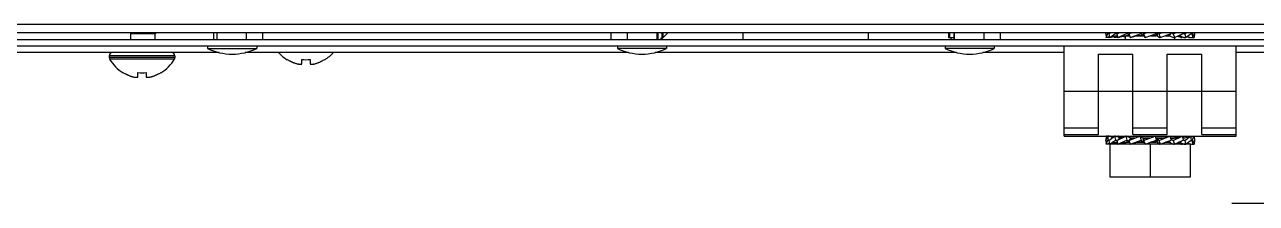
# Model space of a CAD drawing. Header units: millimetres. Extents: x 361 to 5577, y 463 to 3774.
# Drawn here: x 3834.9 to 3985.2, y 2988.3 to 3010.1 of the extents above; entities that cross this region are included whole.
import ezdxf

# ---------------------------------------------------------------- set-up
doc = ezdxf.new("R2010")
doc.units = ezdxf.units.MM
doc.header["$LTSCALE"] = 330
doc.layers.get('0').update_dxf_attribs({"linetype": 'CONTINUOUS'})

msp = doc.modelspace()

# ---------------------------------------------------------------- linework, layer by layer
at = {"color": 7, "linetype": 'Continuous'}
for p, q in [((4077.23, 3010.11), (3281.23, 3010.11)), ((3280.13, 3008.31), (4078.33, 3008.31)), ((4077.23, 3009.11), (3281.23, 3009.11)), ((3847.88, 3008.31), (3847.88, 3009.11)), ((3847.88, 3009.02), (3850.83, 3009.02)), ((3850.83, 3009.02), (3850.98, 3009.11)), ((3850.83, 3008.31), (3850.83, 3009.02)), ((3857.93, 3009.11), (3857.93, 3008.31)), ((3858.38, 3008.31), (3858.38, 3009.11)), ((3861.98, 3008.31), (3861.98, 3009.11)), ((3863.98, 3008.31), (3863.98, 3009.11)), ((3906.48, 3008.31), (3906.48, 3009.11)), ((3908.48, 3008.31), (3908.48, 3009.11)), ((3912.08, 3008.31), (3912.08, 3009.11)), ((3912.16, 3009.11), (3912.16, 3008.31)), ((3912.53, 3008.51), (3912.53, 3008.31)), ((3912.58, 3008.31), (3913.38, 3009.11)), ((3912.66, 3009.11), (3912.66, 3008.51)), ((3912.66, 3008.51), (3912.78, 3008.51)), ((3912.78, 3009.11), (3912.78, 3008.51)), ((3922.58, 3008.31), (3922.58, 3009.11)), ((3937.88, 3008.31), (3937.88, 3009.11)), ((3947.68, 3008.51), (3947.68, 3009.11)), ((3948.3, 3008.51), (3947.68, 3008.51)), ((3947.79, 3008.51), (3947.79, 3009.11)), ((3947.93, 3008.51), (3947.93, 3008.31)), ((3948.3, 3009.11), (3948.3, 3008.31)), ((3948.38, 3008.31), (3948.38, 3009.11)), ((3951.98, 3008.31), (3951.98, 3009.11)), ((3953.98, 3008.31), (3953.98, 3009.11)), ((3966.83, 3009.11), (3966.83, 3009.03)), ((3966.83, 3008.99), (3966.89, 3009.11)), ((3966.84, 3009.01), (3966.83, 3009.03)), ((3966.84, 3009.03), (3966.83, 3009.03)), ((3966.83, 3008.99), (3966.86, 3008.52)), ((3966.86, 3008.52), (3967.1, 3009.03)), ((3967.07, 3008.52), (3967.06, 3008.54)), ((3967.1, 3009.11), (3967.1, 3009.03)), ((3967.21, 3008.99), (3967.37, 3009.11)), ((3967.21, 3008.99), (3967.29, 3008.52)), ((3967.29, 3008.52), (3968, 3009.03)), ((3967.91, 3008.52), (3967.72, 3008.66)), ((3967.98, 3009.11), (3968, 3009.03)), ((3968.03, 3008.76), (3968.26, 3008.76)), ((3968.19, 3008.99), (3968.45, 3009.11)), ((3968.19, 3008.99), (3968.32, 3008.52)), ((3968.32, 3008.52), (3969.4, 3009.03)), ((3969.24, 3008.53), (3968.87, 3008.7)), ((3969.24, 3008.31), (3969.24, 3008.76)), ((3969.74, 3008.76), (3969.31, 3008.76)), ((3969.31, 3008.76), (3969.74, 3008.76)), ((3969.38, 3009.11), (3969.4, 3009.03)), ((3969.66, 3008.99), (3969.98, 3009.11)), ((3969.66, 3008.99), (3969.82, 3008.52)), ((3969.78, 3009.11), (3969.75, 3009.07)), ((3969.82, 3008.52), (3971.15, 3009.03)), ((3971.39, 3008.76), (3970.68, 3008.76)), ((3970.68, 3008.76), (3971.43, 3008.76)), ((3971.12, 3009.11), (3971.15, 3009.03)), ((3971.39, 3009.11), (3971.39, 3008.76)), ((3971.48, 3008.76), (3971.39, 3008.76)), ((3971.43, 3009.11), (3971.43, 3008.76)), ((3971.45, 3008.99), (3971.78, 3009.11)), ((3971.45, 3008.99), (3971.62, 3008.52)), ((3971.48, 3008.9), (3971.48, 3008.76)), ((3971.49, 3008.76), (3971.48, 3008.76)), ((3971.49, 3008.87), (3971.49, 3008.81)), ((3971.49, 3008.81), (3971.49, 3008.76)), ((3971.62, 3008.52), (3973.03, 3009.03)), ((3972.99, 3008.76), (3972.28, 3008.76)), ((3972.28, 3008.76), (3972.99, 3008.76)), ((3972.99, 3008.76), (3972.99, 3008.77)), ((3973.04, 3008.76), (3972.99, 3008.76)), ((3973.09, 3008.76), (3972.99, 3008.76)), ((3973, 3009.11), (3973.03, 3009.03)), ((3973.04, 3009.11), (3973.04, 3008.76)), ((3973.09, 3009.11), (3973.09, 3008.76)), ((3973.32, 3008.99), (3973.64, 3009.11)), ((3973.32, 3008.99), (3973.48, 3008.52)), ((3973.48, 3008.52), (3974.81, 3009.03)), ((3974.5, 3008.76), (3974.11, 3008.76)), ((3974.11, 3008.76), (3974.55, 3008.76)), ((3974.59, 3008.76), (3974.51, 3008.76)), ((3974.55, 3008.77), (3974.55, 3008.76)), ((3974.59, 3008.8), (3974.59, 3008.76)), ((3974.78, 3009.11), (3974.81, 3009.03)), ((3975.07, 3008.99), (3975.33, 3009.11)), ((3975.07, 3008.99), (3975.2, 3008.52)), ((3975.2, 3008.52), (3976.28, 3009.03)), ((3975.24, 3008.31), (3975.24, 3008.53)), ((3975.6, 3008.7), (3975.7, 3008.68)), ((3975.73, 3008.76), (3975.71, 3008.76)), ((3975.71, 3008.76), (3975.78, 3008.76)), ((3975.81, 3008.76), (3975.75, 3008.76)), ((3975.81, 3008.77), (3975.81, 3008.76)), ((3976.18, 3008.61), (3976.15, 3008.52)), ((3976.26, 3009.11), (3976.28, 3009.03)), ((3976.47, 3008.99), (3976.64, 3009.11)), ((3976.47, 3008.99), (3976.56, 3008.52)), ((3976.56, 3008.52), (3977.26, 3009.03)), ((3977.18, 3008.54), (3977.18, 3008.52)), ((3977.25, 3009.11), (3977.26, 3009.03)), ((3977.37, 3008.99), (3977.43, 3009.11)), ((3977.37, 3008.99), (3977.4, 3008.52)), ((3977.4, 3008.52), (3977.64, 3009.03)), ((3977.64, 3008.99), (3977.61, 3008.52)), ((3977.64, 3008.99), (3977.63, 3009.01)), ((3977.64, 3009.11), (3977.64, 3009.03)), ((3281.23, 3007.51), (4077.23, 3007.51)), ((3858.62, 3006.71), (3821.83, 3006.71)), ((3853.23, 3006.31), (3845.23, 3006.31)), ((3845.23, 3006.31), (3845.23, 3006.11)), ((3853.23, 3006.31), (3853.23, 3006.11)), ((3857.23, 3007.51), (3857.23, 3007.21)), ((3857.23, 3007.21), (3863.23, 3007.21)), ((3908.6, 3006.71), (3861.83, 3006.71)), ((3863.23, 3007.51), (3863.23, 3007.21)), ((3907.23, 3007.51), (3907.23, 3007.21)), ((3913.23, 3007.21), (3907.23, 3007.21)), ((3948.6, 3006.71), (3911.85, 3006.71)), ((3913.23, 3007.51), (3913.23, 3007.21)), ((3947.23, 3007.51), (3947.23, 3007.21)), ((3953.23, 3007.21), (3947.23, 3007.21)), ((3961.74, 3006.71), (3951.85, 3006.71)), ((3953.23, 3007.51), (3953.23, 3007.21)), ((3961.74, 2996.51), (3961.74, 3007.51)), ((3965.94, 3006.51), (3970.14, 3006.51)), ((3965.94, 2996.7), (3965.94, 3006.51)), ((3970.14, 2996.7), (3970.14, 3006.51)), ((3974.34, 3006.51), (3978.54, 3006.51)), ((3974.34, 2996.7), (3974.34, 3006.51)), ((3978.54, 2996.7), (3978.54, 3006.51)), ((3982.74, 2996.51), (3982.74, 3007.51)), ((4006.03, 3006.71), (3982.74, 3006.71)), ((3853.23, 3006.11), (3845.23, 3006.11)), ((3853.17, 3005.91), (3845.28, 3005.91)), ((3866.93, 3005.83), (3866.93, 3005.86)), ((3868.73, 3005.31), (3868.73, 3005.86)), ((3869.73, 3005.86), (3869.73, 3005.31)), ((3871.53, 3005.86), (3871.53, 3005.83)), ((3846.93, 3004.23), (3846.93, 3004.26)), ((3848.73, 3003.71), (3848.73, 3004.26)), ((3849.73, 3004.26), (3849.73, 3003.71)), ((3851.53, 3004.26), (3851.53, 3004.23)), ((3961.74, 3002.01), (3982.74, 3002.01)), ((3961.74, 2997.51), (3965.94, 2997.51)), ((3970.14, 2997.51), (3974.34, 2997.51)), ((3978.54, 2997.51), (3982.74, 2997.51)), ((3961.74, 2996.7), (3965.94, 2996.7)), ((3961.74, 2996.51), (3982.74, 2996.51)), ((3966.86, 2996.5), (3966.83, 2996.03)), ((3966.83, 2995.99), (3967.07, 2996.5)), ((3966.84, 2996.01), (3966.83, 2996.03)), ((3966.84, 2996.03), (3966.83, 2996.03)), ((3966.83, 2995.99), (3966.86, 2995.52)), ((3966.86, 2995.52), (3967.1, 2996.03)), ((3967.07, 2996.5), (3967.1, 2996.03)), ((3967.21, 2995.99), (3967.91, 2996.5)), ((3967.21, 2995.99), (3967.29, 2995.52)), ((3967.29, 2996.5), (3967.29, 2996.47)), ((3967.29, 2995.52), (3968, 2996.03)), ((3967.91, 2995.52), (3967.72, 2995.66)), ((3967.91, 2996.5), (3968, 2996.03)), ((3968.03, 2995.76), (3968.26, 2995.76)), ((3968.19, 2995.99), (3969.27, 2996.5)), ((3968.19, 2995.99), (3968.32, 2995.52)), ((3968.32, 2996.5), (3968.3, 2996.4)), ((3968.32, 2995.52), (3969.4, 2996.03)), ((3968.72, 2996.26), (3968.66, 2996.26)), ((3968.66, 2996.26), (3968.66, 2996.25)), ((3968.7, 2996.26), (3968.67, 2996.26)), ((3968.76, 2996.26), (3968.72, 2996.26)), ((3968.76, 2996.26), (3968.74, 2996.26)), ((3968.87, 2996.31), (3968.85, 2996.32)), ((3969.24, 2995.53), (3968.87, 2995.7)), ((3969.24, 2996.51), (3969.24, 2996.48)), ((3969.24, 2995.76), (3969.24, 2995.51)), ((3969.27, 2996.5), (3969.4, 2996.03)), ((3969.74, 2995.76), (3969.31, 2995.76)), ((3969.31, 2995.76), (3969.74, 2995.76)), ((3969.66, 2995.99), (3970.99, 2996.5)), ((3969.66, 2995.99), (3969.82, 2995.52)), ((3969.82, 2995.52), (3971.15, 2996.03)), ((3969.96, 2996.26), (3969.88, 2996.26)), ((3969.88, 2996.26), (3969.88, 2996.21)), ((3969.93, 2996.26), (3969.89, 2996.26)), ((3969.93, 2996.26), (3969.93, 2996.24)), ((3969.96, 2996.26), (3970.36, 2996.26)), ((3970.36, 2996.26), (3969.97, 2996.26)), ((3970.14, 2996.7), (3974.34, 2996.7)), ((3971.39, 2995.76), (3970.68, 2995.76)), ((3970.68, 2995.76), (3971.43, 2995.76)), ((3970.99, 2996.5), (3971.15, 2996.03)), ((3971.43, 2996.26), (3971.39, 2996.26)), ((3971.48, 2996.26), (3971.39, 2996.26)), ((3971.39, 2996.26), (3971.39, 2995.76)), ((3971.48, 2995.76), (3971.39, 2995.76)), ((3971.43, 2996.26), (3971.43, 2995.76)), ((3971.45, 2995.99), (3972.86, 2996.5)), ((3971.45, 2995.99), (3971.62, 2995.52)), ((3971.48, 2996.26), (3972.19, 2996.26)), ((3971.49, 2996.26), (3971.48, 2996.21)), ((3971.48, 2995.9), (3971.48, 2995.76)), ((3971.49, 2995.76), (3971.48, 2995.76)), ((3972.19, 2996.26), (3971.49, 2996.26)), ((3971.49, 2995.87), (3971.49, 2995.81)), ((3971.49, 2995.81), (3971.49, 2995.76)), ((3971.62, 2995.52), (3973.03, 2996.03)), ((3972.99, 2995.76), (3972.28, 2995.76)), ((3972.28, 2995.76), (3972.99, 2995.76)), ((3972.86, 2996.5), (3973.03, 2996.03)), ((3973.04, 2996.26), (3972.99, 2996.26)), ((3973.79, 2996.26), (3972.99, 2996.26)), ((3972.99, 2996.26), (3972.99, 2996.12)), ((3972.99, 2996.14), (3972.99, 2996.26)), ((3972.99, 2995.76), (3972.99, 2995.77)), ((3973.04, 2995.76), (3972.99, 2995.76)), ((3973.09, 2995.76), (3972.99, 2995.76)), ((3973.04, 2996.26), (3973.04, 2995.76)), ((3973.09, 2996.26), (3973.79, 2996.26)), ((3973.09, 2996.26), (3973.09, 2995.76)), ((3973.32, 2995.99), (3974.65, 2996.5)), ((3973.32, 2995.99), (3973.48, 2995.52)), ((3973.48, 2995.52), (3974.81, 2996.03)), ((3974.5, 2995.76), (3974.11, 2995.76)), ((3974.11, 2995.76), (3974.55, 2995.76)), ((3974.59, 2995.76), (3974.51, 2995.76)), ((3974.55, 2995.77), (3974.55, 2995.76)), ((3974.59, 2995.8), (3974.59, 2995.76)), ((3974.65, 2996.5), (3974.81, 2996.03)), ((3975.16, 2996.26), (3974.73, 2996.26)), ((3974.73, 2996.26), (3975.16, 2996.26)), ((3975.07, 2995.99), (3976.15, 2996.5)), ((3975.07, 2995.99), (3975.2, 2995.52)), ((3975.2, 2995.52), (3976.28, 2996.03)), ((3975.24, 2996.51), (3975.24, 2996.26)), ((3975.6, 2996.31), (3975.24, 2996.48)), ((3975.6, 2995.7), (3975.7, 2995.68)), ((3975.73, 2995.76), (3975.71, 2995.76)), ((3975.71, 2995.76), (3975.78, 2995.76)), ((3975.81, 2995.76), (3975.75, 2995.76)), ((3975.81, 2995.77), (3975.81, 2995.76)), ((3976.15, 2996.5), (3976.28, 2996.03)), ((3976.46, 2996.27), (3976.22, 2996.26)), ((3976.7, 2996.33), (3976.46, 2996.27)), ((3976.47, 2995.99), (3977.18, 2996.5)), ((3976.47, 2995.99), (3976.56, 2995.52)), ((3976.75, 2996.36), (3976.56, 2996.5)), ((3976.56, 2995.52), (3977.26, 2996.03)), ((3976.88, 2996.42), (3976.7, 2996.33)), ((3977.18, 2996.5), (3977.26, 2996.03)), ((3977.37, 2995.99), (3977.61, 2996.5)), ((3977.37, 2995.99), (3977.4, 2995.52)), ((3977.41, 2996.47), (3977.4, 2996.5)), ((3977.4, 2995.52), (3977.64, 2996.03)), ((3977.61, 2996.5), (3977.64, 2996.03)), ((3977.64, 2995.99), (3977.61, 2995.52)), ((3977.64, 2995.99), (3977.63, 2996.01)), ((3978.54, 2996.7), (3982.74, 2996.7)), ((3967.07, 2995.52), (3967.06, 2995.54)), ((3977.13, 2995.51), (3967.34, 2995.51)), ((3967.34, 2995.51), (3967.34, 2991.51)), ((3972.24, 2995.51), (3972.24, 2991.51)), ((3975.24, 2995.53), (3975.24, 2995.51)), ((3976.18, 2995.61), (3976.15, 2995.52)), ((3977.13, 2995.51), (3977.13, 2991.51)), ((3977.18, 2995.54), (3977.18, 2995.52)), ((3977.13, 2991.51), (3967.34, 2991.51))]:
    msp.add_line(p, q, dxfattribs=at)
at = {"color": 4}
msp.add_line((3982.23, 2988.31), (4082.23, 2988.31), dxfattribs=at)
at = {"color": 7, "linetype": 'Continuous'}
for points in [[(3967.59, 3008.6), (3967.6, 3008.6), (3967.66, 3008.63), (3967.72, 3008.66), (3967.78, 3008.68), (3967.85, 3008.71), (3967.91, 3008.72), (3967.98, 3008.74), (3968.04, 3008.75), (3968.11, 3008.75)], [(3968.11, 3008.75), (3968.18, 3008.76), (3968.24, 3008.76)], [(3968.43, 3008.54), (3968.58, 3008.6), (3968.78, 3008.68)], [(3968.78, 3008.68), (3968.98, 3008.73), (3969.16, 3008.75), (3969.31, 3008.76)], [(3969.85, 3008.52), (3970.11, 3008.62), (3970.25, 3008.67), (3970.39, 3008.72), (3970.5, 3008.74), (3970.58, 3008.76), (3970.68, 3008.76)], [(3975.7, 3008.68), (3975.9, 3008.6), (3976.04, 3008.54)], [(3976.75, 3008.66), (3976.8, 3008.64), (3976.84, 3008.62), (3976.88, 3008.6)], [(3967.59, 2995.6), (3967.6, 2995.6), (3967.66, 2995.63), (3967.72, 2995.66), (3967.78, 2995.68), (3967.85, 2995.71), (3967.91, 2995.72), (3967.98, 2995.74), (3968.04, 2995.75), (3968.11, 2995.75)], [(3968.11, 2995.75), (3968.18, 2995.76), (3968.24, 2995.76)], [(3968.85, 2996.32), (3968.62, 2996.4), (3968.43, 2996.48)], [(3968.43, 2995.54), (3968.58, 2995.6), (3968.78, 2995.68)], [(3968.78, 2995.68), (3968.98, 2995.73), (3969.16, 2995.75), (3969.31, 2995.76)], [(3969.85, 2995.52), (3970.11, 2995.62), (3970.25, 2995.67), (3970.39, 2995.72), (3970.5, 2995.74), (3970.58, 2995.76), (3970.68, 2995.76)], [(3974.62, 2996.49), (3974.39, 2996.41), (3974.27, 2996.36), (3974.14, 2996.32), (3974.03, 2996.28), (3973.95, 2996.27), (3973.88, 2996.26), (3973.79, 2996.26)], [(3975.63, 2996.32), (3975.4, 2996.27), (3975.16, 2996.26)], [(3976.04, 2996.48), (3975.85, 2996.4), (3975.63, 2996.32)], [(3975.7, 2995.68), (3975.9, 2995.6), (3976.04, 2995.54)], [(3976.75, 2995.66), (3976.8, 2995.64), (3976.84, 2995.62), (3976.88, 2995.6)]]:
    msp.add_lwpolyline(points, dxfattribs=at)
for centre, radius, start, end in [((3966.83, 3008.86), 0.169, 82.6193, 86.0633), ((3966.56, 3010.16), 1.7, 291.8619, 293.9513), ((3966.31, 3010.73), 2.31, 293.896, 294.4951), ((3967.54, 3010.36), 1.91, 291.2142, 292.8321), ((3967.4, 3010.72), 2.29, 292.7969, 293.1031), ((3974.43, 3008.99), 0.246, 303.4829, 304.574), ((3974.34, 3009.11), 0.396, 309.7012, 311.5722), ((3975.73, 3009.04), 0.28, 270.011, 273.1851), ((3975.73, 3009.05), 0.298, 273.2042, 277.6814), ((3975.71, 3009.15), 0.398, 284.1872, 287.2328), ((3977.89, 3011.8), 3.17, 239.2441, 239.609), ((3977.54, 3011.2), 2.48, 239.6131, 239.9369), ((3977.63, 3009.38), 0.863, 255.3371, 261.2006), ((3845.63, 3006.31), 0.4, 90, 180), ((3852.83, 3006.31), 0.4, 0, 90), ((3860.23, 3013.29), 6.78, 243.732, 296.268), ((3869.42, 3009.93), 4.8, 222.1985, 238.6273), ((3869.42, 3009.93), 4.8, 222.3222, 238.6273), ((3869.03, 3009.93), 4.8, 301.3727, 317.6778), ((3869.03, 3009.93), 4.8, 301.3727, 317.8015), ((3910.23, 3013.29), 6.78, 243.732, 296.268), ((3950.23, 3013.29), 6.78, 243.732, 296.268), ((3845.63, 3006.11), 0.4, 180, 210.3012), ((3849.42, 3008.33), 4.8, 210.3012, 238.6273), ((3849.42, 3008.33), 4.8, 210.3012, 238.6273), ((3849.03, 3008.33), 4.8, 301.3727, 329.6988), ((3849.03, 3008.33), 4.8, 301.3727, 329.6988), ((3852.83, 3006.11), 0.4, 329.6988, 360), ((3869.41, 3009.91), 4.75, 238.4659, 241.0313), ((3869.41, 3009.91), 4.75, 241.0316, 241.9926), ((3869.41, 3009.91), 4.75, 241.9926, 243.3187), ((3869.41, 3009.91), 4.74, 243.3188, 244.4598), ((3869.41, 3009.9), 4.74, 244.4598, 245.4278), ((3869.4, 3009.9), 4.73, 245.4278, 246.6825), ((3869.4, 3009.89), 4.73, 246.6826, 247.4526), ((3869.4, 3009.89), 4.72, 247.4524, 248.9975), ((3869.4, 3009.88), 4.72, 248.9977, 249.4819), ((3869.39, 3009.87), 4.7, 249.4813, 251.5344), ((3869.39, 3009.85), 4.68, 251.535, 252.6227), ((3869.38, 3009.83), 4.67, 252.6228, 253.6051), ((3869.37, 3009.8), 4.64, 253.6036, 255.6824), ((3868.48, 3007.3), 2.01, 262.7259, 264.7415), ((3868.48, 3007.28), 1.98, 264.7442, 265.3991), ((3868.48, 3007.27), 1.97, 265.3984, 266.7833), ((3868.48, 3007.26), 1.96, 266.7841, 267.6235), ((3868.48, 3007.25), 1.96, 267.6234, 268.8455), ((3868.48, 3007.25), 1.95, 268.8459, 270.9258), ((3868.48, 3007.25), 1.95, 270.9261, 271.9964), ((3868.48, 3007.26), 1.96, 271.9964, 273.0228), ((3868.48, 3007.27), 1.97, 273.0233, 274.286), ((3868.47, 3007.28), 1.98, 274.2856, 275.1372), ((3868.47, 3007.3), 2.01, 275.1401, 277.2744), ((3869.23, 3009.63), 3.8, 262.4351, 277.5649), ((3869.98, 3007.3), 2.01, 262.7256, 264.8598), ((3869.98, 3007.28), 1.98, 264.8627, 265.7144), ((3869.98, 3007.27), 1.97, 265.714, 266.9766), ((3869.98, 3007.25), 1.96, 266.9771, 268.0037), ((3869.98, 3007.25), 1.95, 268.0037, 269.0738), ((3869.98, 3007.25), 1.95, 269.0741, 270.1995), ((3869.98, 3007.25), 1.95, 270.1995, 271.1541), ((3869.98, 3007.25), 1.95, 271.1545, 272.3767), ((3869.98, 3007.26), 1.96, 272.3765, 273.2159), ((3869.97, 3007.27), 1.97, 273.2167, 274.6016), ((3869.97, 3007.28), 1.98, 274.6009, 275.2558), ((3869.97, 3007.3), 2.01, 275.2585, 277.2741), ((3869.08, 3009.8), 4.64, 284.3176, 286.3964), ((3869.07, 3009.83), 4.67, 286.3949, 287.3772), ((3869.07, 3009.85), 4.68, 287.3773, 288.465), ((3869.06, 3009.87), 4.7, 288.4656, 290.5187), ((3869.06, 3009.88), 4.72, 290.5181, 291.0023), ((3869.05, 3009.89), 4.72, 291.0025, 292.5476), ((3869.05, 3009.89), 4.73, 292.5474, 293.3174), ((3869.05, 3009.9), 4.73, 293.3175, 294.5722), ((3869.05, 3009.9), 4.74, 294.5722, 295.5402), ((3869.04, 3009.91), 4.74, 295.5402, 296.6812), ((3869.04, 3009.91), 4.75, 296.6813, 298.0074), ((3869.04, 3009.91), 4.75, 298.0074, 298.9684), ((3869.04, 3009.91), 4.75, 298.9687, 301.5341), ((3849.41, 3008.31), 4.75, 238.4659, 241.0313), ((3849.41, 3008.31), 4.75, 241.0316, 241.9926), ((3849.41, 3008.31), 4.75, 241.9926, 243.3187), ((3849.41, 3008.31), 4.74, 243.3188, 244.4598), ((3849.41, 3008.3), 4.74, 244.4598, 245.4278), ((3849.4, 3008.3), 4.73, 245.4278, 246.6825), ((3849.4, 3008.29), 4.73, 246.6826, 247.4526), ((3849.4, 3008.29), 4.72, 247.4524, 248.9975), ((3849.4, 3008.28), 4.72, 248.9977, 249.4819), ((3849.39, 3008.27), 4.7, 249.4813, 251.5344), ((3849.39, 3008.25), 4.68, 251.535, 252.6227), ((3849.38, 3008.23), 4.67, 252.6228, 253.6051), ((3849.37, 3008.2), 4.64, 253.6036, 255.6824), ((3848.48, 3005.7), 2.01, 262.7259, 264.7415), ((3848.48, 3005.68), 1.98, 264.7442, 265.3991), ((3848.48, 3005.67), 1.97, 265.3984, 266.7833), ((3848.48, 3005.66), 1.96, 266.7841, 267.6235), ((3848.48, 3005.65), 1.96, 267.6234, 268.8455), ((3848.48, 3005.65), 1.95, 268.8459, 270.9258), ((3848.48, 3005.65), 1.95, 270.9261, 271.9964), ((3848.48, 3005.66), 1.96, 271.9964, 273.0228), ((3848.48, 3005.67), 1.97, 273.0233, 274.286), ((3848.47, 3005.68), 1.98, 274.2856, 275.1372), ((3848.47, 3005.7), 2.01, 275.1401, 277.2744), ((3849.23, 3008.03), 3.8, 262.4351, 277.5649), ((3849.98, 3005.7), 2.01, 262.7256, 264.8598), ((3849.98, 3005.68), 1.98, 264.8627, 265.7144), ((3849.98, 3005.67), 1.97, 265.714, 266.9766), ((3849.98, 3005.65), 1.96, 266.9771, 268.0037), ((3849.98, 3005.65), 1.95, 268.0037, 269.0738), ((3849.98, 3005.65), 1.95, 269.0741, 270.1995), ((3849.98, 3005.65), 1.95, 270.1995, 271.1541), ((3849.98, 3005.65), 1.95, 271.1545, 272.3767), ((3849.98, 3005.66), 1.96, 272.3765, 273.2159), ((3849.97, 3005.67), 1.97, 273.2167, 274.6016), ((3849.97, 3005.68), 1.98, 274.6009, 275.2558), ((3849.97, 3005.7), 2.01, 275.2585, 277.2741), ((3849.08, 3008.2), 4.64, 284.3176, 286.3964), ((3849.07, 3008.23), 4.67, 286.3949, 287.3772), ((3849.07, 3008.25), 4.68, 287.3773, 288.465), ((3849.06, 3008.27), 4.7, 288.4656, 290.5187), ((3849.06, 3008.28), 4.72, 290.5181, 291.0023), ((3849.05, 3008.29), 4.72, 291.0025, 292.5476), ((3849.05, 3008.29), 4.73, 292.5474, 293.3174), ((3849.05, 3008.3), 4.73, 293.3175, 294.5722), ((3849.05, 3008.3), 4.74, 294.5722, 295.5402), ((3849.04, 3008.31), 4.74, 295.5402, 296.6812), ((3849.04, 3008.31), 4.75, 296.6813, 298.0074), ((3849.04, 3008.31), 4.75, 298.0074, 298.9684), ((3849.04, 3008.31), 4.75, 298.9687, 301.5341), ((3966.83, 2995.86), 0.169, 82.6193, 86.0633), ((3966.84, 2995.62), 0.879, 75.3672, 79.4563), ((3968.75, 2995.87), 0.385, 104.1488, 105.4494), ((3968.85, 2996.53), 0.301, 235.1324, 237.2653), ((3968.74, 2995.98), 0.278, 90.0137, 93.2374), ((3973.51, 2995.82), 2.07, 168.8916, 169.9919), ((3974.43, 2995.99), 0.246, 303.4829, 304.574), ((3974.34, 2996.11), 0.396, 309.7012, 311.5722), ((3975.73, 2996.04), 0.28, 270.011, 273.1851), ((3975.73, 2996.05), 0.298, 273.2042, 277.6814), ((3975.71, 2996.15), 0.398, 284.1872, 287.2328), ((3977.02, 2994.42), 2.16, 112.7691, 113.1383), ((3976.95, 2994.59), 1.97, 112.3104, 112.7699), ((3977.89, 2998.8), 3.17, 239.2441, 239.609), ((3977.54, 2998.2), 2.48, 239.6131, 239.9369), ((3977.43, 2995.49), 1.01, 100.2168, 104.2075), ((3978.08, 2994.46), 2.12, 113.8822, 114.5895), ((3977.92, 2994.82), 1.74, 113.0483, 113.881), ((3966.56, 2997.16), 1.7, 291.8619, 293.9513), ((3966.31, 2997.73), 2.31, 293.896, 294.4951), ((3967.29, 2996.07), 0.559, 270.0043, 275.0889), ((3967.29, 2996.08), 0.564, 275.0944, 281.2645), ((3967.54, 2997.36), 1.91, 291.2142, 292.8321), ((3967.4, 2997.72), 2.29, 292.7969, 293.1031), ((3977.18, 2996.08), 0.561, 259.73, 264.9224), ((3977.18, 2996.08), 0.56, 264.9238, 269.9977), ((3977.63, 2996.38), 0.863, 255.3371, 261.2006)]:
    msp.add_arc(centre, radius, start, end, dxfattribs=at)
for points in [[(3967.06, 3008.54), (3967, 3008.53), (3966.93, 3008.52), (3966.86, 3008.52)], [(3967.19, 3008.59), (3967.15, 3008.57), (3967.11, 3008.55), (3967.06, 3008.54)], [(3967.2, 3008.53), (3967.16, 3008.52), (3967.12, 3008.52), (3967.07, 3008.52)], [(3967.22, 3009), (3967.21, 3009), (3967.2, 3009.01), (3967.19, 3009.01)], [(3967.29, 3008.54), (3967.26, 3008.54), (3967.23, 3008.53), (3967.2, 3008.53)], [(3968.2, 3008.94), (3968.18, 3008.95), (3968.16, 3008.96), (3968.14, 3008.97)], [(3968.4, 3009.11), (3968.37, 3009.09), (3968.34, 3009.06), (3968.31, 3009.04)], [(3968.43, 3008.54), (3968.4, 3008.52), (3968.36, 3008.52), (3968.32, 3008.52)], [(3969.72, 3008.81), (3969.68, 3008.83), (3969.64, 3008.87), (3969.6, 3008.9)], [(3971.38, 3008.76), (3971.37, 3008.76), (3971.35, 3008.76), (3971.34, 3008.77)], [(3973.09, 3008.76), (3973.1, 3008.76), (3973.11, 3008.75), (3973.12, 3008.74)], [(3974.5, 3008.76), (3974.52, 3008.76), (3974.53, 3008.76), (3974.55, 3008.77)], [(3974.59, 3008.76), (3974.6, 3008.76), (3974.62, 3008.75), (3974.64, 3008.74)], [(3974.6, 3008.81), (3974.64, 3008.85), (3974.68, 3008.89), (3974.71, 3008.94)], [(3975.77, 3008.76), (3975.79, 3008.76), (3975.8, 3008.76), (3975.81, 3008.77)], [(3975.77, 3008.75), (3975.79, 3008.74), (3975.8, 3008.73), (3975.81, 3008.72)], [(3975.81, 3008.72), (3975.83, 3008.71), (3975.85, 3008.69), (3975.87, 3008.67)], [(3975.87, 3008.67), (3975.92, 3008.62), (3975.97, 3008.57), (3976.04, 3008.54)], [(3976.04, 3008.54), (3976.07, 3008.52), (3976.11, 3008.52), (3976.15, 3008.52)], [(3976.76, 3008.66), (3976.8, 3008.64), (3976.84, 3008.62), (3976.88, 3008.6)], [(3976.8, 3008.69), (3976.99, 3008.61), (3977.19, 3008.52), (3977.4, 3008.52)], [(3977.25, 3009.02), (3977.26, 3009.01), (3977.28, 3009.01), (3977.29, 3009)], [(3977.5, 3008.52), (3977.53, 3008.52), (3977.57, 3008.52), (3977.61, 3008.52)], [(3967, 2996.49), (3966.95, 2996.49), (3966.91, 2996.5), (3966.86, 2996.5)], [(3967.67, 2996.32), (3967.48, 2996.41), (3967.28, 2996.5), (3967.07, 2996.5)], [(3967.22, 2996), (3967.21, 2996), (3967.2, 2996.01), (3967.19, 2996.01)], [(3967.71, 2996.35), (3967.67, 2996.37), (3967.63, 2996.4), (3967.59, 2996.42)], [(3968.2, 2995.94), (3968.18, 2995.95), (3968.16, 2995.96), (3968.14, 2995.97)], [(3968.43, 2996.48), (3968.4, 2996.49), (3968.36, 2996.5), (3968.32, 2996.5)], [(3968.61, 2996.34), (3968.55, 2996.39), (3968.5, 2996.45), (3968.43, 2996.48)], [(3968.65, 2996.24), (3968.62, 2996.24), (3968.6, 2996.23), (3968.57, 2996.21)], [(3968.68, 2996.28), (3968.65, 2996.3), (3968.63, 2996.32), (3968.61, 2996.34)], [(3968.72, 2996.26), (3968.7, 2996.26), (3968.68, 2996.25), (3968.66, 2996.25)], [(3968.74, 2996.26), (3968.72, 2996.26), (3968.7, 2996.26), (3968.69, 2996.27)], [(3969.72, 2995.81), (3969.68, 2995.83), (3969.64, 2995.87), (3969.6, 2995.9)], [(3969.84, 2996.18), (3969.81, 2996.14), (3969.78, 2996.1), (3969.75, 2996.07)], [(3969.88, 2996.21), (3969.87, 2996.2), (3969.85, 2996.19), (3969.84, 2996.18)], [(3969.93, 2996.24), (3969.91, 2996.24), (3969.9, 2996.23), (3969.88, 2996.21)], [(3969.97, 2996.26), (3969.96, 2996.26), (3969.94, 2996.25), (3969.93, 2996.24)], [(3971.38, 2996.26), (3971.37, 2996.26), (3971.36, 2996.27), (3971.34, 2996.27)], [(3971.38, 2995.76), (3971.37, 2995.76), (3971.35, 2995.76), (3971.34, 2995.77)], [(3972.98, 2996.27), (3972.97, 2996.28), (3972.96, 2996.3), (3972.96, 2996.31)], [(3973.09, 2996.26), (3973.1, 2996.26), (3973.12, 2996.25), (3973.13, 2996.24)], [(3973.09, 2995.76), (3973.1, 2995.76), (3973.11, 2995.75), (3973.12, 2995.74)], [(3974.5, 2995.76), (3974.52, 2995.76), (3974.53, 2995.76), (3974.55, 2995.77)], [(3974.59, 2995.76), (3974.6, 2995.76), (3974.62, 2995.75), (3974.64, 2995.74)], [(3974.6, 2995.81), (3974.64, 2995.85), (3974.68, 2995.89), (3974.71, 2995.94)], [(3974.75, 2996.21), (3974.79, 2996.18), (3974.84, 2996.15), (3974.88, 2996.11)], [(3975.77, 2995.76), (3975.79, 2995.76), (3975.8, 2995.76), (3975.81, 2995.77)], [(3975.77, 2995.75), (3975.79, 2995.74), (3975.8, 2995.73), (3975.81, 2995.72)], [(3975.81, 2995.72), (3975.83, 2995.71), (3975.85, 2995.69), (3975.87, 2995.67)], [(3975.87, 2995.67), (3975.92, 2995.62), (3975.97, 2995.57), (3976.04, 2995.54)], [(3976.04, 2996.48), (3976.07, 2996.49), (3976.11, 2996.5), (3976.15, 2996.5)], [(3976.76, 2995.66), (3976.8, 2995.64), (3976.84, 2995.62), (3976.88, 2995.6)], [(3976.8, 2995.69), (3976.92, 2995.64), (3977.04, 2995.58), (3977.17, 2995.55)], [(3977.24, 2996.41), (3977.3, 2996.44), (3977.35, 2996.46), (3977.41, 2996.47)], [(3977.25, 2996.49), (3977.3, 2996.49), (3977.35, 2996.5), (3977.4, 2996.5)], [(3977.25, 2996.02), (3977.26, 2996.01), (3977.28, 2996.01), (3977.29, 2996)], [(3977.41, 2996.47), (3977.48, 2996.49), (3977.54, 2996.5), (3977.61, 2996.5)], [(3967.06, 2995.54), (3967, 2995.53), (3966.93, 2995.52), (3966.86, 2995.52)], [(3967.19, 2995.59), (3967.15, 2995.57), (3967.11, 2995.55), (3967.06, 2995.54)], [(3967.2, 2995.53), (3967.16, 2995.52), (3967.12, 2995.52), (3967.07, 2995.52)], [(3967.29, 2995.54), (3967.26, 2995.54), (3967.23, 2995.53), (3967.2, 2995.53)], [(3967.59, 2995.6), (3967.53, 2995.56), (3967.47, 2995.54), (3967.4, 2995.53)], [(3968.43, 2995.54), (3968.4, 2995.52), (3968.36, 2995.52), (3968.32, 2995.52)], [(3976.04, 2995.54), (3976.07, 2995.52), (3976.11, 2995.52), (3976.15, 2995.52)], [(3976.88, 2995.6), (3976.94, 2995.56), (3977.01, 2995.54), (3977.08, 2995.52)], [(3977.17, 2995.55), (3977.25, 2995.53), (3977.32, 2995.52), (3977.4, 2995.52)], [(3977.5, 2995.52), (3977.53, 2995.52), (3977.57, 2995.52), (3977.61, 2995.52)]]:
    msp.add_open_spline(points, degree=3, dxfattribs=at)
for points, knots in [([(3967.19, 3009.01), (3967.18, 3009.01), (3967.15, 3009.02), (3967.12, 3009.03), (3967.1, 3009.03)], [0, 0, 0, 0, 0.311788, 1, 1, 1, 1]), ([(3967.59, 3008.6), (3967.52, 3008.56), (3967.42, 3008.52), (3967.32, 3008.52), (3967.29, 3008.52)], [0, 0, 0, 0, 0.736569, 1, 1, 1, 1]), ([(3968.23, 3008.59), (3968.16, 3008.56), (3968.05, 3008.52), (3967.94, 3008.52), (3967.91, 3008.52)], [0, 0, 0, 0, 0.760108, 1, 1, 1, 1]), ([(3968.14, 3008.97), (3968.13, 3008.98), (3968.08, 3009.01), (3968.03, 3009.03), (3968, 3009.03)], [0, 0, 0, 0, 0.336407, 1, 1, 1, 1]), ([(3969.6, 3008.9), (3969.56, 3008.93), (3969.5, 3008.98), (3969.43, 3009.03), (3969.4, 3009.03)], [0, 0, 0, 0, 0.645056, 1, 1, 1, 1]), ([(3969.75, 3009.07), (3969.74, 3009.06), (3969.72, 3009.03), (3969.7, 3009), (3969.68, 3008.99)], [0, 0, 0, 0, 0.327614, 1, 1, 1, 1]), ([(3971.34, 3008.77), (3971.31, 3008.79), (3971.27, 3008.85), (3971.23, 3008.94), (3971.19, 3008.99), (3971.16, 3009.03), (3971.15, 3009.03)], [0, 0, 0, 0, 0.311143, 0.6352, 0.886268, 1, 1, 1, 1]), ([(3971.46, 3009.11), (3971.46, 3009.1), (3971.45, 3009.06), (3971.45, 3009.02), (3971.45, 3009)], [0, 0, 0, 0, 0.315567, 1, 1, 1, 1]), ([(3971.45, 3009), (3971.45, 3009), (3971.45, 3008.99), (3971.45, 3008.99), (3971.45, 3008.99)], [0, 0, 0, 0, 0.763242, 1, 1, 1, 1]), ([(3971.49, 3008.76), (3971.48, 3008.76), (3971.51, 3008.73), (3971.5, 3008.72), (3971.51, 3008.72)], [0, 0, 0, 0, 0.353589, 1, 1, 1, 1]), ([(3971.51, 3008.72), (3971.52, 3008.69), (3971.55, 3008.62), (3971.59, 3008.56), (3971.62, 3008.52)], [0, 0, 0, 0, 0.33579, 1, 1, 1, 1]), ([(3972.99, 3008.77), (3972.99, 3008.78), (3973, 3008.81), (3973, 3008.83), (3973, 3008.86)], [0, 0, 0, 0, 0.197089, 1, 1, 1, 1]), ([(3973, 3008.86), (3973.01, 3008.87), (3973.02, 3008.92), (3973.02, 3008.97), (3973.02, 3009.01)], [0, 0, 0, 0, 0.299296, 1, 1, 1, 1]), ([(3973.02, 3009.01), (3973.02, 3009.02), (3973.02, 3009.02), (3973.03, 3009.03), (3973.03, 3009.03)], [0, 0, 0, 0, 0.761001, 1, 1, 1, 1]), ([(3973.12, 3008.74), (3973.15, 3008.73), (3973.21, 3008.67), (3973.31, 3008.6), (3973.39, 3008.54), (3973.46, 3008.52), (3973.48, 3008.52)], [0, 0, 0, 0, 0.269216, 0.553795, 0.810365, 1, 1, 1, 1]), ([(3973.23, 3009.11), (3973.25, 3009.08), (3973.27, 3009.04), (3973.31, 3008.99), (3973.32, 3008.99)], [0, 0, 0, 0, 0.68892, 1, 1, 1, 1]), ([(3974.55, 3008.77), (3974.55, 3008.77), (3974.56, 3008.78), (3974.56, 3008.78), (3974.57, 3008.78)], [0, 0, 0, 0, 0.495618, 1, 1, 1, 1]), ([(3974.57, 3008.78), (3974.57, 3008.79), (3974.58, 3008.79), (3974.59, 3008.8), (3974.59, 3008.8)], [0, 0, 0, 0, 0.493728, 1, 1, 1, 1]), ([(3974.64, 3008.74), (3974.69, 3008.73), (3974.8, 3008.66), (3974.98, 3008.56), (3975.13, 3008.52), (3975.2, 3008.52)], [0, 0, 0, 0, 0.257911, 0.653027, 1, 1, 1, 1]), ([(3974.71, 3008.94), (3974.72, 3008.95), (3974.75, 3008.98), (3974.77, 3009.01), (3974.79, 3009.02)], [0, 0, 0, 0, 0.330224, 1, 1, 1, 1]), ([(3974.88, 3009.11), (3974.92, 3009.08), (3974.97, 3009.03), (3975.04, 3008.99), (3975.07, 3008.99)], [0, 0, 0, 0, 0.645894, 1, 1, 1, 1]), ([(3975.81, 3008.76), (3975.88, 3008.75), (3976, 3008.69), (3976.24, 3008.58), (3976.43, 3008.52), (3976.56, 3008.52)], [0, 0, 0, 0, 0.250612, 0.507452, 1, 1, 1, 1]), ([(3975.83, 3008.77), (3975.87, 3008.78), (3975.98, 3008.84), (3976.08, 3008.92), (3976.16, 3008.97)], [0, 0, 0, 0, 0.276754, 1, 1, 1, 1]), ([(3976.3, 3009.06), (3976.32, 3009.05), (3976.37, 3009.02), (3976.43, 3008.99), (3976.47, 3008.99)], [0, 0, 0, 0, 0.340452, 1, 1, 1, 1]), ([(3976.88, 3008.6), (3976.95, 3008.56), (3977.05, 3008.52), (3977.15, 3008.52), (3977.18, 3008.52)], [0, 0, 0, 0, 0.736546, 1, 1, 1, 1]), ([(3977.29, 3009), (3977.3, 3009), (3977.32, 3008.99), (3977.35, 3008.99), (3977.37, 3008.99)], [0, 0, 0, 0, 0.308161, 1, 1, 1, 1]), ([(3977.62, 3008.99), (3977.63, 3008.99), (3977.63, 3008.99), (3977.64, 3008.99), (3977.64, 3008.99)], [0, 0, 0, 0, 0.526426, 1, 1, 1, 1]), ([(3967.19, 2996.01), (3967.18, 2996.01), (3967.15, 2996.02), (3967.12, 2996.03), (3967.1, 2996.03)], [0, 0, 0, 0, 0.311788, 1, 1, 1, 1]), ([(3967.59, 2996.42), (3967.52, 2996.45), (3967.42, 2996.49), (3967.32, 2996.5), (3967.29, 2996.5)], [0, 0, 0, 0, 0.736695, 1, 1, 1, 1]), ([(3968.66, 2996.26), (3968.6, 2996.26), (3968.47, 2996.32), (3968.24, 2996.43), (3968.04, 2996.5), (3967.91, 2996.5)], [0, 0, 0, 0, 0.250661, 0.50757, 1, 1, 1, 1]), ([(3968.14, 2995.97), (3968.13, 2995.98), (3968.08, 2996.01), (3968.03, 2996.03), (3968, 2996.03)], [0, 0, 0, 0, 0.336407, 1, 1, 1, 1]), ([(3968.57, 2996.21), (3968.55, 2996.2), (3968.45, 2996.15), (3968.37, 2996.09), (3968.31, 2996.04)], [0, 0, 0, 0, 0.276993, 1, 1, 1, 1]), ([(3969.89, 2996.26), (3969.86, 2996.26), (3969.81, 2996.28), (3969.71, 2996.33), (3969.58, 2996.41), (3969.43, 2996.47), (3969.32, 2996.5), (3969.27, 2996.5)], [0, 0, 0, 0, 0.119386, 0.24854, 0.515389, 0.773449, 1, 1, 1, 1]), ([(3969.6, 2995.9), (3969.56, 2995.93), (3969.5, 2995.98), (3969.43, 2996.03), (3969.4, 2996.03)], [0, 0, 0, 0, 0.645056, 1, 1, 1, 1]), ([(3969.75, 2996.07), (3969.74, 2996.06), (3969.72, 2996.03), (3969.7, 2996), (3969.68, 2995.99)], [0, 0, 0, 0, 0.327614, 1, 1, 1, 1]), ([(3971.34, 2996.27), (3971.31, 2996.29), (3971.25, 2996.35), (3971.16, 2996.42), (3971.08, 2996.47), (3971.01, 2996.5), (3970.99, 2996.5)], [0, 0, 0, 0, 0.272099, 0.556673, 0.811081, 1, 1, 1, 1]), ([(3971.34, 2995.77), (3971.31, 2995.79), (3971.27, 2995.85), (3971.23, 2995.94), (3971.19, 2995.99), (3971.16, 2996.03), (3971.15, 2996.03)], [0, 0, 0, 0, 0.311143, 0.6352, 0.886268, 1, 1, 1, 1]), ([(3971.47, 2996.18), (3971.47, 2996.16), (3971.46, 2996.1), (3971.45, 2996.04), (3971.45, 2996)], [0, 0, 0, 0, 0.300475, 1, 1, 1, 1]), ([(3971.45, 2996), (3971.45, 2996), (3971.45, 2995.99), (3971.45, 2995.99), (3971.45, 2995.99)], [0, 0, 0, 0, 0.763242, 1, 1, 1, 1]), ([(3971.49, 2995.76), (3971.48, 2995.76), (3971.51, 2995.73), (3971.5, 2995.72), (3971.51, 2995.72)], [0, 0, 0, 0, 0.353589, 1, 1, 1, 1]), ([(3971.51, 2995.72), (3971.52, 2995.69), (3971.55, 2995.62), (3971.59, 2995.56), (3971.62, 2995.52)], [0, 0, 0, 0, 0.33579, 1, 1, 1, 1]), ([(3972.96, 2996.31), (3972.95, 2996.33), (3972.92, 2996.4), (3972.88, 2996.46), (3972.86, 2996.5)], [0, 0, 0, 0, 0.342143, 1, 1, 1, 1]), ([(3972.99, 2996.26), (3972.99, 2996.26), (3972.98, 2996.27), (3972.98, 2996.27), (3972.98, 2996.27)], [0, 0, 0, 0, 0.288732, 1, 1, 1, 1]), ([(3972.99, 2995.77), (3972.99, 2995.78), (3973, 2995.81), (3973, 2995.83), (3973, 2995.86)], [0, 0, 0, 0, 0.197089, 1, 1, 1, 1]), ([(3973, 2995.86), (3973.01, 2995.87), (3973.02, 2995.92), (3973.02, 2995.97), (3973.02, 2996.01)], [0, 0, 0, 0, 0.299296, 1, 1, 1, 1]), ([(3973.02, 2996.01), (3973.02, 2996.02), (3973.02, 2996.02), (3973.03, 2996.03), (3973.03, 2996.03)], [0, 0, 0, 0, 0.761001, 1, 1, 1, 1]), ([(3973.12, 2995.74), (3973.15, 2995.73), (3973.21, 2995.67), (3973.31, 2995.6), (3973.39, 2995.54), (3973.46, 2995.52), (3973.48, 2995.52)], [0, 0, 0, 0, 0.269216, 0.553795, 0.810365, 1, 1, 1, 1]), ([(3973.13, 2996.24), (3973.16, 2996.23), (3973.2, 2996.17), (3973.24, 2996.08), (3973.28, 2996.02), (3973.31, 2995.99), (3973.32, 2995.99)], [0, 0, 0, 0, 0.307194, 0.631453, 0.885489, 1, 1, 1, 1]), ([(3974.55, 2995.77), (3974.55, 2995.77), (3974.56, 2995.78), (3974.56, 2995.78), (3974.57, 2995.78)], [0, 0, 0, 0, 0.495618, 1, 1, 1, 1]), ([(3974.57, 2995.78), (3974.57, 2995.79), (3974.58, 2995.79), (3974.59, 2995.8), (3974.59, 2995.8)], [0, 0, 0, 0, 0.493728, 1, 1, 1, 1]), ([(3974.64, 2995.74), (3974.69, 2995.73), (3974.8, 2995.66), (3974.98, 2995.56), (3975.13, 2995.52), (3975.2, 2995.52)], [0, 0, 0, 0, 0.257911, 0.653027, 1, 1, 1, 1]), ([(3974.71, 2995.94), (3974.72, 2995.95), (3974.75, 2995.98), (3974.77, 2996.01), (3974.79, 2996.02)], [0, 0, 0, 0, 0.330224, 1, 1, 1, 1]), ([(3974.88, 2996.11), (3974.92, 2996.08), (3974.97, 2996.03), (3975.04, 2995.99), (3975.07, 2995.99)], [0, 0, 0, 0, 0.645976, 1, 1, 1, 1]), ([(3975.81, 2995.76), (3975.88, 2995.75), (3976, 2995.69), (3976.24, 2995.58), (3976.43, 2995.52), (3976.56, 2995.52)], [0, 0, 0, 0, 0.250612, 0.507452, 1, 1, 1, 1]), ([(3975.83, 2995.77), (3975.87, 2995.78), (3975.98, 2995.84), (3976.08, 2995.92), (3976.16, 2995.97)], [0, 0, 0, 0, 0.276754, 1, 1, 1, 1]), ([(3976.2, 2996.41), (3976.29, 2996.45), (3976.41, 2996.49), (3976.53, 2996.5), (3976.56, 2996.5)], [0, 0, 0, 0, 0.760471, 1, 1, 1, 1]), ([(3976.3, 2996.06), (3976.32, 2996.05), (3976.37, 2996.02), (3976.43, 2995.99), (3976.47, 2995.99)], [0, 0, 0, 0, 0.340452, 1, 1, 1, 1]), ([(3976.88, 2996.42), (3976.95, 2996.45), (3977.05, 2996.49), (3977.15, 2996.5), (3977.18, 2996.5)], [0, 0, 0, 0, 0.736696, 1, 1, 1, 1]), ([(3977.29, 2996), (3977.3, 2996), (3977.32, 2995.99), (3977.35, 2995.99), (3977.37, 2995.99)], [0, 0, 0, 0, 0.308161, 1, 1, 1, 1]), ([(3977.62, 2995.99), (3977.63, 2995.99), (3977.63, 2995.99), (3977.64, 2995.99), (3977.64, 2995.99)], [0, 0, 0, 0, 0.526426, 1, 1, 1, 1]), ([(3968.23, 2995.59), (3968.16, 2995.56), (3968.05, 2995.52), (3967.94, 2995.52), (3967.91, 2995.52)], [0, 0, 0, 0, 0.760108, 1, 1, 1, 1])]:
    msp.add_open_spline(points, degree=3, knots=knots, dxfattribs=at)

doc.saveas('drawing.dxf')
